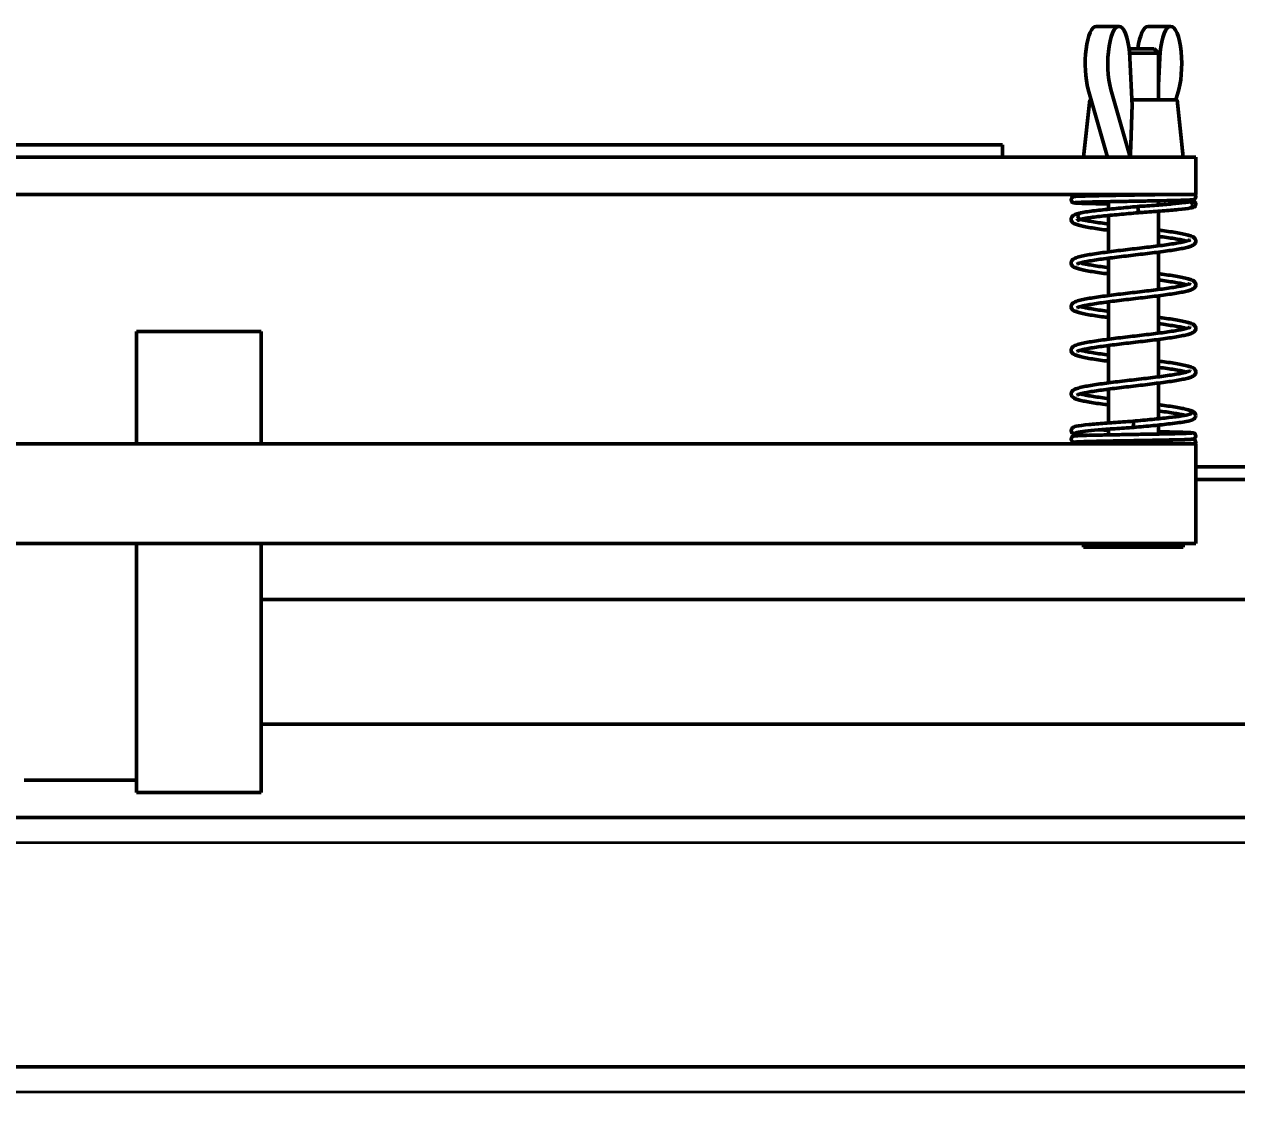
# Model space of a CAD drawing. Header units: millimetres. Extents: x -1328 to 2520, y -765 to 1782.
# Drawn here: x 1533.7 to 1631, y 1103.5 to 1191.6 of the extents above; entities that cross this region are included whole.
import ezdxf

# ---------------------------------------------------------------- set-up
doc = ezdxf.new("R2010")
doc.units = ezdxf.units.MM
doc.header["$LTSCALE"] = 6
for name, color, linetype, lineweight in [('Dimension (ISO)', 7, 'Continuous', 25), ('Reference (ISO)', 7, 'Continuous', 35), ('Visible (ISO)', 7, 'Continuous', 50)]:
    doc.layers.add(name, color=color, linetype=linetype, lineweight=lineweight)
doc.styles.add('Note Text (ISO)', font='tahoma.ttf')
doc.dimstyles.new('Default (ISO)', dxfattribs={"dimscale": 6, "dimtxt": 3.5, "dimasz": 2.5, "dimexe": 3.175, "dimexo": 0, "dimgap": 0.762, "dimtad": 1, "dimrnd": 1e-08, "dimzin": 0, "dimtxsty": 'Note Text (ISO)', "dimcen": 0.09, "dimdle": 10, "dimclrd": 256, "dimclre": 256, "dimclrt": 256, "dimazin": 0, "dimtfac": 1.001486, "dimtmove": 0, "dimatfit": 3, "dimfxl": 1, "dimtolj": 1, "dimtzin": 0, "dimlwd": -1, "dimlwe": -1, "dimarcsym": 0})

# ---------------------------------------------------------------- blocks, each defined once
blk = doc.blocks.new('*D17')
at = {"layer": 'Defpoints', "color": 0, "transparency": 16777216}
for p in [(1118.475, 1126.341), (1762.155, 1107.941), (1762.155, 994.341)]:
    blk.add_point(p, dxfattribs=at)
at = {"layer": 'Dimension (ISO)', "transparency": 16777216}
for p, q in [((1118.475, 1126.341), (1118.475, 975.291)), ((1762.155, 1107.941), (1762.155, 975.291)), ((1133.475, 994.341), (1747.155, 994.341))]:
    blk.add_line(p, q, dxfattribs=at)
for points in [[(1133.475, 996.841), (1133.475, 991.841), (1118.475, 994.341)], [(1747.155, 996.841), (1747.155, 991.841), (1762.155, 994.341)]]:
    blk.add_solid(points, dxfattribs=at)
at = {"layer": 'Dimension (ISO)', "transparency": 16777216, "insert": (1377.16, 1026.118), "char_height": 21, "attachment_point": 1, "style": 'Note Text (ISO)'}
blk.add_mtext('\\A1;\\fTahoma|b0|i0;\\H21.0000;aprox 644', dxfattribs=at)
blk = doc.blocks.new('*D18')
at = {"layer": 'Defpoints', "color": 0, "transparency": 16777216}
for p in [(1122.155, 1107.941), (1762.155, 1107.941), (1762.155, 1057.941)]:
    blk.add_point(p, dxfattribs=at)
at = {"layer": 'Dimension (ISO)', "transparency": 16777216}
for p, q in [((1122.155, 1107.941), (1122.155, 1038.891)), ((1762.155, 1107.941), (1762.155, 1038.891)), ((1137.155, 1057.941), (1747.155, 1057.941))]:
    blk.add_line(p, q, dxfattribs=at)
for points in [[(1137.155, 1060.441), (1137.155, 1055.441), (1122.155, 1057.941)], [(1747.155, 1060.441), (1747.155, 1055.441), (1762.155, 1057.941)]]:
    blk.add_solid(points, dxfattribs=at)
at = {"layer": 'Dimension (ISO)', "transparency": 16777216, "insert": (1419.688, 1084.373), "char_height": 21, "attachment_point": 1, "style": 'Note Text (ISO)'}
blk.add_mtext('\\A1;640', dxfattribs=at)

msp = doc.modelspace()

# ---------------------------------------------------------------- linework, layer by layer
at = {"layer": 'Reference (ISO)'}
for p, q in [((1467.155, 1125.941), (1762.155, 1125.941)), ((1467.155, 1105.941), (1762.155, 1105.941))]:
    msp.add_line(p, q, dxfattribs=at)
at = {"layer": 'Visible (ISO)'}
for p, q in [((1619.746, 1191.441), (1621.561, 1191.441)), ((1625.714, 1191.441), (1623.899, 1191.441)), ((1622.376, 1189.641), (1624.38, 1189.641)), ((1624.73, 1189.291), (1622.414, 1189.291)), ((1622.439, 1188.913), (1622.622, 1185.058)), ((1624.38, 1189.641), (1624.73, 1189.291)), ((1624.73, 1185.541), (1624.73, 1189.291)), ((1624.835, 1188.913), (1624.73, 1186.694)), ((1619.102, 1186.372), (1620.636, 1180.941)), ((1622.451, 1180.941), (1620.916, 1186.372)), ((1626.123, 1185.541), (1626.358, 1186.372)), ((1619.23, 1185.541), (1618.73, 1180.941)), ((1619.336, 1185.541), (1619.23, 1185.541)), ((1626.23, 1185.541), (1622.599, 1185.541)), ((1626.23, 1185.541), (1626.73, 1180.941)), ((1467.155, 1181.941), (1612.23, 1181.941)), ((1612.23, 1180.941), (1612.23, 1181.941)), ((1467.155, 1180.941), (1627.73, 1180.941)), ((1627.73, 1177.941), (1627.73, 1180.941)), ((1467.155, 1177.941), (1627.73, 1177.941)), ((1620.73, 1177.869), (1620.73, 1177.941)), ((1620.73, 1176.765), (1620.73, 1177.371)), ((1624.73, 1177.939), (1624.73, 1177.941)), ((1624.73, 1177.102), (1624.73, 1177.441)), ((1620.73, 1173.342), (1620.73, 1176.263)), ((1624.73, 1173.827), (1624.73, 1176.601)), ((1624.73, 1170.323), (1624.73, 1173.322)), ((1620.73, 1169.838), (1620.73, 1172.838)), ((1624.73, 1166.819), (1624.73, 1169.819)), ((1620.73, 1166.334), (1620.73, 1169.334)), ((1542.73, 1166.941), (1542.73, 1157.941)), ((1552.73, 1166.941), (1542.73, 1166.941)), ((1552.73, 1157.941), (1552.73, 1166.941)), ((1620.73, 1162.831), (1620.73, 1165.83)), ((1624.73, 1163.315), (1624.73, 1166.315)), ((1624.73, 1159.947), (1624.73, 1162.811)), ((1620.73, 1159.617), (1620.73, 1162.327)), ((1622.73, 1159.505), (1622.701, 1159.753)), ((1620.73, 1158.655), (1620.73, 1159.116)), ((1622.759, 1159.257), (1622.73, 1159.505)), ((1624.73, 1158.725), (1624.73, 1159.444)), ((1467.155, 1157.941), (1627.73, 1157.941)), ((1620.73, 1158.151), (1620.73, 1158.157)), ((1624.73, 1158.221), (1624.73, 1158.227)), ((1627.73, 1149.941), (1627.73, 1157.941)), ((1706.962, 1156.08), (1627.73, 1156.08)), ((1627.73, 1155.08), (1706.962, 1155.08)), ((1467.155, 1149.941), (1627.73, 1149.941)), ((1542.73, 1140.441), (1542.73, 1149.941)), ((1552.73, 1149.941), (1552.73, 1140.441)), ((1618.73, 1149.641), (1618.73, 1149.941)), ((1626.73, 1149.641), (1626.73, 1149.941)), ((1626.73, 1149.641), (1618.73, 1149.641)), ((1726.962, 1145.441), (1552.73, 1145.441)), ((1542.73, 1140.441), (1542.73, 1129.941)), ((1552.73, 1129.941), (1552.73, 1140.441)), ((1726.962, 1135.441), (1552.73, 1135.441)), ((1542.73, 1130.941), (1533.73, 1130.941)), ((1552.73, 1129.941), (1542.73, 1129.941)), ((1467.155, 1127.941), (1762.155, 1127.941)), ((1467.155, 1107.941), (1762.155, 1107.941))]:
    msp.add_line(p, q, dxfattribs=at)
for centre, major_axis, ratio, start_param, end_param in [((1619.746, 1188.441), (0, 3), 0.296638, 0, 2.331809), ((1621.561, 1188.441), (0, 3), 0.296638, 4.870421, 8.614994), ((1623.899, 1188.441), (0, 3), 0.296638, 0, 1.159279), ((1625.714, 1188.441), (0, 3), 0.296638, 3.951376, 7.69595), ((1620.587, 1177.944), (0.033, 0.248), 0.44813, 1.643462, 1.958282), ((1620.587, 1177.441), (-0.033, -0.248), 0.44813, 0.050291, 0.050349), ((1620.587, 1177.944), (-0.033, -0.248), 0.44813, 1.318296, 1.615897), ((1625.826, 1177.347), (-0.038, -0.247), 0.647372, 4.81227, 5.559957), ((1625.826, 1177.347), (-0.038, -0.247), 0.647372, 4.339407, 4.81227), ((1627.243, 1177.113), (-0.088, 0.234), 0.943607, 4.371201, 6.141776), ((1618.491, 1176.221), (-0.063, 0.242), 0.886332, 6.236728, 7.627333), ((1618.491, 1176.221), (0.063, -0.242), 0.886332, 4.485741, 6.235847), ((1623.088, 1176.737), (-0.029, 0.248), 0.074834, 4.703579, 6.281317), ((1623.088, 1176.737), (0.029, -0.248), 0.074834, 6.281318, 7.845172), ((1627.243, 1177.113), (0.088, -0.234), 0.943607, 6.144804, 7.512794), ((1627.48, 1160.193), (0.25, 0), 0.993179, 0, 2.565829), ((1617.98, 1159.004), (-0.25, 0), 0.993179, 0, 2.381896)]:
    msp.add_ellipse(centre, major_axis=major_axis, ratio=ratio, start_param=start_param, end_param=end_param, dxfattribs=at)
msp.add_rational_spline([(1622.622, 1185.058), (1622.557, 1183.13), (1622.484, 1180.941)], [1.0004735734, 1.00211729304, 1], degree=2, dxfattribs=at)
for points, knots in [([(1620.56, 1177.193), (1620.102, 1177.201), (1619.677, 1177.21), (1618.965, 1177.227), (1618.667, 1177.236), (1618.221, 1177.253), (1618.078, 1177.26), (1617.974, 1177.274), (1617.961, 1177.276), (1617.936, 1177.281), (1617.924, 1177.283), (1617.896, 1177.293), (1617.885, 1177.297), (1617.861, 1177.309), (1617.85, 1177.315), (1617.823, 1177.333), (1617.807, 1177.348), (1617.777, 1177.382), (1617.764, 1177.402), (1617.742, 1177.447), (1617.735, 1177.473), (1617.728, 1177.526), (1617.73, 1177.554), (1617.741, 1177.608), (1617.751, 1177.634), (1617.779, 1177.68), (1617.796, 1177.7), (1617.829, 1177.73), (1617.846, 1177.741), (1617.874, 1177.756), (1617.885, 1177.761), (1617.907, 1177.77), (1617.917, 1177.772), (1617.942, 1177.779), (1617.953, 1177.781), (1618.001, 1177.789), (1618.036, 1177.792), (1618.229, 1177.806), (1618.481, 1177.816), (1619.125, 1177.835), (1619.501, 1177.844), (1620.334, 1177.862), (1620.797, 1177.87), (1621.761, 1177.888), (1622.274, 1177.896), (1623.284, 1177.913), (1623.794, 1177.922), (1624.468, 1177.934), (1624.661, 1177.937), (1624.847, 1177.941)], [0, 0, 0, 0, 0.15433, 0.15433, 0.306046, 0.306046, 0.458799, 0.458799, 0.480772, 0.480772, 0.497279, 0.497279, 0.505881, 0.505881, 0.511725, 0.511725, 0.519523, 0.519523, 0.527219, 0.527219, 0.535562, 0.535562, 0.544241, 0.544241, 0.552934, 0.552934, 0.56155, 0.56155, 0.569493, 0.569493, 0.577179, 0.577179, 0.586844, 0.586844, 0.606567, 0.606567, 0.665661, 0.665661, 0.845796, 0.845796, 1.002937, 1.002937, 1.154934, 1.154934, 1.306575, 1.306575, 1.458032, 1.458032, 1.520427, 1.520427, 1.520427, 1.520427]), ([(1627.672, 1177.941), (1627.688, 1177.922), (1627.702, 1177.899), (1627.721, 1177.851), (1627.727, 1177.824), (1627.731, 1177.77), (1627.728, 1177.742), (1627.714, 1177.689), (1627.702, 1177.664), (1627.673, 1177.62), (1627.655, 1177.602), (1627.622, 1177.575), (1627.607, 1177.565), (1627.581, 1177.551), (1627.57, 1177.547), (1627.549, 1177.539), (1627.539, 1177.537), (1627.513, 1177.53), (1627.5, 1177.528), (1627.447, 1177.52), (1627.405, 1177.516), (1627.259, 1177.507), (1627.14, 1177.501), (1626.748, 1177.486), (1626.422, 1177.477), (1625.669, 1177.459), (1625.241, 1177.451), (1624.325, 1177.434), (1623.827, 1177.425), (1622.825, 1177.408), (1622.307, 1177.399), (1621.317, 1177.382), (1620.832, 1177.374), (1619.954, 1177.357), (1619.551, 1177.348), (1618.876, 1177.331), (1618.596, 1177.322), (1618.296, 1177.31), (1618.215, 1177.306), (1618.108, 1177.299), (1618.072, 1177.295), (1618.049, 1177.293), (1618.045, 1177.292), (1618.045, 1177.292)], [0, 0, 0, 0, 0.008425, 0.008425, 0.016801, 0.016801, 0.025493, 0.025493, 0.034185, 0.034185, 0.042751, 0.042751, 0.05051, 0.05051, 0.057905, 0.057905, 0.068325, 0.068325, 0.0905, 0.0905, 0.15698, 0.15698, 0.257133, 0.257133, 0.418164, 0.418164, 0.570717, 0.570717, 0.722485, 0.722485, 0.874007, 0.874007, 1.025388, 1.025388, 1.176618, 1.176618, 1.32754, 1.32754, 1.401589, 1.401589, 1.459698, 1.459698, 1.479318, 1.479318, 1.479318, 1.479318]), ([(1623.059, 1176.985), (1623.571, 1177.02), (1624.085, 1177.055), (1625.023, 1177.123), (1625.46, 1177.157), (1626.215, 1177.225), (1626.541, 1177.259), (1626.957, 1177.314), (1627.092, 1177.336), (1627.187, 1177.356)], [0, 0, 0, 0, 0.154617, 0.154617, 0.3061472, 0.3061472, 0.456894, 0.456894, 0.5567375, 0.5567375, 0.5567375, 0.5567375]), ([(1627.148, 1177.502), (1627.263, 1177.489), (1627.356, 1177.476), (1627.465, 1177.454), (1627.497, 1177.446), (1627.558, 1177.424), (1627.588, 1177.414), (1627.641, 1177.371), (1627.654, 1177.36), (1627.679, 1177.33), (1627.692, 1177.312), (1627.717, 1177.261), (1627.727, 1177.226), (1627.731, 1177.157), (1627.726, 1177.123), (1627.706, 1177.062), (1627.69, 1177.035), (1627.656, 1176.993), (1627.638, 1176.977), (1627.602, 1176.95), (1627.585, 1176.941), (1627.542, 1176.92), (1627.52, 1176.913), (1627.437, 1176.89), (1627.374, 1176.879), (1627.291, 1176.867)], [0.2214052, 0.2214052, 0.2214052, 0.2214052, 0.3095684, 0.3095684, 0.3526625, 0.3526625, 0.3851311, 0.3851311, 0.3944366, 0.3944366, 0.4042261, 0.4042261, 0.4178715, 0.4178715, 0.4304957, 0.4304957, 0.443168, 0.443168, 0.4562148, 0.4562148, 0.4722526, 0.4722526, 0.5014347, 0.5014347, 0.5785705, 0.5785705, 0.5785705, 0.5785705]), ([(1627.204, 1177.359), (1627.27, 1177.368), (1627.321, 1177.377), (1627.357, 1177.385), (1627.363, 1177.387), (1627.363, 1177.387)], [0, 0, 0, 0, 0.06724242, 0.06724242, 0.09310634, 0.09310634, 0.09310634, 0.09310634]), ([(1620.73, 1175.074), (1620.602, 1175.091), (1620.477, 1175.107), (1620.131, 1175.154), (1619.916, 1175.184), (1619.51, 1175.246), (1619.32, 1175.276), (1618.967, 1175.338), (1618.805, 1175.37), (1618.511, 1175.435), (1618.38, 1175.468), (1618.141, 1175.541), (1618.039, 1175.579), (1617.897, 1175.663), (1617.846, 1175.698), (1617.774, 1175.793), (1617.75, 1175.837), (1617.722, 1175.956), (1617.732, 1176.034), (1617.788, 1176.157), (1617.829, 1176.2), (1617.923, 1176.277), (1617.979, 1176.307), (1618.147, 1176.383), (1618.274, 1176.423), (1618.428, 1176.463)], [27.130733, 27.130733, 27.130733, 27.130733, 27.218866, 27.218866, 27.381413, 27.381413, 27.545061, 27.545061, 27.710939, 27.710939, 27.882333, 27.882333, 28.072794, 28.072794, 28.185218, 28.185218, 28.247277, 28.247277, 28.326982, 28.326982, 28.417348, 28.417348, 28.537787, 28.537787, 28.742452, 28.742452, 28.742452, 28.742452]), ([(1618.438, 1176.465), (1618.703, 1176.52), (1619.058, 1176.573), (1619.868, 1176.675), (1620.324, 1176.724), (1621.279, 1176.82), (1621.789, 1176.868), (1622.552, 1176.939), (1622.806, 1176.962), (1623.059, 1176.985)], [0, 0, 0, 0, 0.1713291, 0.1713291, 0.3308499, 0.3308499, 0.4852635, 0.4852635, 0.5614455, 0.5614455, 0.5614455, 0.5614455]), ([(1623.117, 1176.489), (1622.602, 1176.441), (1622.074, 1176.393), (1621.084, 1176.299), (1620.609, 1176.252), (1619.762, 1176.159), (1619.379, 1176.112), (1618.863, 1176.036), (1618.686, 1176.006), (1618.544, 1175.977)], [0, 0, 0, 0, 0.1555268, 0.1555268, 0.3078696, 0.3078696, 0.4594052, 0.4594052, 0.5579748, 0.5579748, 0.5579748, 0.5579748]), ([(1627.299, 1176.869), (1627.081, 1176.822), (1626.747, 1176.778), (1625.957, 1176.698), (1625.522, 1176.662), (1624.601, 1176.591), (1624.107, 1176.556), (1623.443, 1176.511), (1623.28, 1176.5), (1623.117, 1176.489)], [0, 0, 0, 0, 0.1944672, 0.1944672, 0.3571737, 0.3571737, 0.5108808, 0.5108808, 0.5601082, 0.5601082, 0.5601082, 0.5601082]), ([(1618.187, 1175.847), (1618.187, 1175.846), (1618.206, 1175.86), (1618.27, 1175.89), (1618.313, 1175.907), (1618.418, 1175.942), (1618.479, 1175.96), (1618.549, 1175.978)], [28.4150393, 28.4150393, 28.4150393, 28.4150393, 28.5300865, 28.5300865, 28.6362692, 28.6362692, 28.7399458, 28.7399458, 28.7399458, 28.7399458]), ([(1620.73, 1175.579), (1620.686, 1175.584), (1620.643, 1175.59), (1620.376, 1175.625), (1620.161, 1175.655), (1619.756, 1175.714), (1619.567, 1175.743), (1619.219, 1175.801), (1619.061, 1175.83), (1618.78, 1175.886), (1618.658, 1175.914), (1618.529, 1175.947), (1618.506, 1175.954), (1618.483, 1175.96)], [27.1456303, 27.1456303, 27.1456303, 27.1456303, 27.1761766, 27.1761766, 27.3360329, 27.3360329, 27.4949909, 27.4949909, 27.6522975, 27.6522975, 27.8061917, 27.8061917, 27.842655, 27.842655, 27.842655, 27.842655]), ([(1620.73, 1171.571), (1620.602, 1171.587), (1620.478, 1171.603), (1620.131, 1171.65), (1619.916, 1171.681), (1619.51, 1171.742), (1619.32, 1171.772), (1618.967, 1171.835), (1618.805, 1171.866), (1618.511, 1171.931), (1618.38, 1171.964), (1618.141, 1172.037), (1618.039, 1172.076), (1617.897, 1172.159), (1617.846, 1172.194), (1617.774, 1172.289), (1617.75, 1172.333), (1617.722, 1172.452), (1617.732, 1172.53), (1617.788, 1172.653), (1617.829, 1172.696), (1617.923, 1172.773), (1617.979, 1172.803), (1618.103, 1172.859), (1618.172, 1172.884), (1618.374, 1172.948), (1618.522, 1172.985), (1618.844, 1173.054), (1619.014, 1173.087), (1619.38, 1173.15), (1619.576, 1173.181), (1619.991, 1173.243), (1620.21, 1173.273), (1620.666, 1173.334), (1620.903, 1173.364), (1621.389, 1173.425), (1621.638, 1173.455), (1622.143, 1173.515), (1622.399, 1173.545), (1622.91, 1173.605), (1623.165, 1173.635), (1623.668, 1173.695), (1623.917, 1173.725), (1624.399, 1173.784), (1624.634, 1173.814), (1625.084, 1173.873), (1625.299, 1173.903), (1625.703, 1173.962), (1625.893, 1173.991), (1626.241, 1174.049), (1626.399, 1174.078), (1626.679, 1174.134), (1626.802, 1174.162), (1627.004, 1174.215), (1627.086, 1174.24), (1627.202, 1174.283), (1627.241, 1174.302), (1627.268, 1174.318), (1627.272, 1174.322), (1627.272, 1174.322)], [20.847548, 20.847548, 20.847548, 20.847548, 20.935632, 20.935632, 21.098179, 21.098179, 21.261826, 21.261826, 21.427703, 21.427703, 21.599094, 21.599094, 21.789544, 21.789544, 21.902013, 21.902013, 21.964084, 21.964084, 22.043791, 22.043791, 22.134155, 22.134155, 22.254581, 22.254581, 22.374277, 22.374277, 22.566699, 22.566699, 22.737467, 22.737467, 22.903022, 22.903022, 23.066503, 23.066503, 23.228954, 23.228954, 23.390806, 23.390806, 23.552252, 23.552252, 23.713369, 23.713369, 23.874164, 23.874164, 24.034571, 24.034571, 24.194428, 24.194428, 24.353386, 24.353386, 24.510693, 24.510693, 24.664587, 24.664587, 24.810589, 24.810589, 24.937389, 24.937389, 24.992036, 24.992036, 24.992036, 24.992036]), ([(1618.187, 1172.343), (1618.187, 1172.343), (1618.206, 1172.357), (1618.272, 1172.387), (1618.317, 1172.405), (1618.44, 1172.445), (1618.524, 1172.469), (1618.73, 1172.519), (1618.854, 1172.546), (1619.138, 1172.601), (1619.298, 1172.629), (1619.651, 1172.687), (1619.842, 1172.716), (1620.251, 1172.774), (1620.468, 1172.804), (1620.921, 1172.863), (1621.157, 1172.892), (1621.642, 1172.952), (1621.891, 1172.982), (1622.395, 1173.041), (1622.651, 1173.071), (1623.16, 1173.131), (1623.415, 1173.161), (1623.917, 1173.221), (1624.164, 1173.251), (1624.646, 1173.311), (1624.88, 1173.342), (1625.329, 1173.402), (1625.544, 1173.433), (1625.949, 1173.494), (1626.14, 1173.524), (1626.493, 1173.587), (1626.655, 1173.618), (1626.949, 1173.683), (1627.08, 1173.716), (1627.318, 1173.789), (1627.421, 1173.828), (1627.563, 1173.911), (1627.614, 1173.946), (1627.686, 1174.041), (1627.71, 1174.085), (1627.737, 1174.204), (1627.727, 1174.282), (1627.672, 1174.405), (1627.63, 1174.448), (1627.537, 1174.525), (1627.481, 1174.555), (1627.357, 1174.611), (1627.288, 1174.636), (1627.086, 1174.699), (1626.938, 1174.737), (1626.616, 1174.806), (1626.446, 1174.838), (1626.079, 1174.902), (1625.884, 1174.933), (1625.469, 1174.995), (1625.25, 1175.025), (1624.926, 1175.068), (1624.828, 1175.081), (1624.73, 1175.094)], [22.131854, 22.131854, 22.131854, 22.131854, 22.246901, 22.246901, 22.357132, 22.357132, 22.4917, 22.4917, 22.640018, 22.640018, 22.794705, 22.794705, 22.952342, 22.952342, 23.111461, 23.111461, 23.271409, 23.271409, 23.431875, 23.431875, 23.592715, 23.592715, 23.753874, 23.753874, 23.915366, 23.915366, 24.077279, 24.077279, 24.239826, 24.239826, 24.403474, 24.403474, 24.569352, 24.569352, 24.740746, 24.740746, 24.931208, 24.931208, 25.043628, 25.043628, 25.105685, 25.105685, 25.18539, 25.18539, 25.275757, 25.275757, 25.396197, 25.396197, 25.515888, 25.515888, 25.708306, 25.708306, 25.879073, 25.879073, 26.044628, 26.044628, 26.208108, 26.208108, 26.276342, 26.276342, 26.276342, 26.276342]), ([(1626.977, 1174.208), (1626.934, 1174.22), (1626.888, 1174.232), (1626.73, 1174.271), (1626.606, 1174.298), (1626.322, 1174.353), (1626.161, 1174.381), (1625.809, 1174.438), (1625.617, 1174.468), (1625.209, 1174.526), (1624.992, 1174.555), (1624.754, 1174.587), (1624.742, 1174.588), (1624.73, 1174.59)], [25.5644276, 25.5644276, 25.5644276, 25.5644276, 25.6332877, 25.6332877, 25.7816053, 25.7816053, 25.9362924, 25.9362924, 26.0939288, 26.0939288, 26.2530486, 26.2530486, 26.261445, 26.261445, 26.261445, 26.261445]), ([(1620.73, 1172.075), (1620.686, 1172.08), (1620.643, 1172.086), (1620.376, 1172.121), (1620.161, 1172.151), (1619.756, 1172.21), (1619.567, 1172.239), (1619.219, 1172.297), (1619.061, 1172.326), (1618.78, 1172.382), (1618.658, 1172.41), (1618.529, 1172.444), (1618.506, 1172.45), (1618.483, 1172.456)], [20.862445, 20.862445, 20.862445, 20.862445, 20.8929917, 20.8929917, 21.052848, 21.052848, 21.2118061, 21.2118061, 21.3691127, 21.3691127, 21.5230069, 21.5230069, 21.5594614, 21.5594614, 21.5594614, 21.5594614]), ([(1618.187, 1168.839), (1618.187, 1168.839), (1618.206, 1168.853), (1618.272, 1168.883), (1618.317, 1168.901), (1618.44, 1168.941), (1618.524, 1168.965), (1618.73, 1169.015), (1618.854, 1169.042), (1619.138, 1169.097), (1619.298, 1169.125), (1619.651, 1169.183), (1619.842, 1169.212), (1620.251, 1169.27), (1620.468, 1169.3), (1620.921, 1169.359), (1621.157, 1169.389), (1621.642, 1169.448), (1621.891, 1169.478), (1622.395, 1169.538), (1622.651, 1169.567), (1623.16, 1169.627), (1623.415, 1169.657), (1623.917, 1169.717), (1624.164, 1169.747), (1624.646, 1169.808), (1624.88, 1169.838), (1625.329, 1169.898), (1625.544, 1169.929), (1625.949, 1169.99), (1626.14, 1170.021), (1626.493, 1170.083), (1626.655, 1170.114), (1626.949, 1170.179), (1627.08, 1170.212), (1627.318, 1170.285), (1627.421, 1170.324), (1627.563, 1170.407), (1627.614, 1170.443), (1627.686, 1170.537), (1627.71, 1170.581), (1627.737, 1170.7), (1627.727, 1170.778), (1627.672, 1170.901), (1627.63, 1170.944), (1627.537, 1171.021), (1627.481, 1171.051), (1627.357, 1171.107), (1627.288, 1171.132), (1627.086, 1171.196), (1626.938, 1171.233), (1626.616, 1171.302), (1626.446, 1171.335), (1626.079, 1171.398), (1625.884, 1171.429), (1625.469, 1171.491), (1625.25, 1171.521), (1624.926, 1171.565), (1624.828, 1171.577), (1624.73, 1171.59)], [15.848669, 15.848669, 15.848669, 15.848669, 15.963717, 15.963717, 16.073948, 16.073948, 16.208516, 16.208516, 16.356834, 16.356834, 16.511522, 16.511522, 16.669158, 16.669158, 16.828278, 16.828278, 16.988226, 16.988226, 17.148692, 17.148692, 17.309531, 17.309531, 17.47069, 17.47069, 17.632182, 17.632182, 17.794096, 17.794096, 17.956643, 17.956643, 18.120291, 18.120291, 18.286169, 18.286169, 18.457563, 18.457563, 18.648025, 18.648025, 18.760444, 18.760444, 18.8225, 18.8225, 18.902205, 18.902205, 18.992572, 18.992572, 19.113013, 19.113013, 19.232703, 19.232703, 19.425121, 19.425121, 19.595888, 19.595888, 19.761443, 19.761443, 19.924923, 19.924923, 19.993156, 19.993156, 19.993156, 19.993156]), ([(1620.73, 1168.067), (1620.603, 1168.083), (1620.479, 1168.1), (1620.133, 1168.146), (1619.918, 1168.177), (1619.512, 1168.238), (1619.322, 1168.268), (1618.969, 1168.331), (1618.807, 1168.362), (1618.512, 1168.427), (1618.381, 1168.46), (1618.142, 1168.533), (1618.04, 1168.572), (1617.897, 1168.655), (1617.846, 1168.69), (1617.774, 1168.785), (1617.75, 1168.829), (1617.722, 1168.948), (1617.732, 1169.026), (1617.788, 1169.149), (1617.829, 1169.192), (1617.923, 1169.269), (1617.978, 1169.299), (1618.103, 1169.355), (1618.171, 1169.38), (1618.374, 1169.444), (1618.521, 1169.481), (1618.844, 1169.55), (1619.013, 1169.583), (1619.38, 1169.646), (1619.576, 1169.677), (1619.991, 1169.739), (1620.209, 1169.769), (1620.665, 1169.83), (1620.902, 1169.861), (1621.389, 1169.921), (1621.638, 1169.951), (1622.143, 1170.011), (1622.398, 1170.041), (1622.909, 1170.101), (1623.164, 1170.131), (1623.668, 1170.191), (1623.916, 1170.221), (1624.399, 1170.28), (1624.634, 1170.31), (1625.083, 1170.369), (1625.299, 1170.399), (1625.703, 1170.458), (1625.892, 1170.487), (1626.24, 1170.545), (1626.399, 1170.574), (1626.679, 1170.63), (1626.802, 1170.658), (1627.004, 1170.711), (1627.086, 1170.736), (1627.202, 1170.779), (1627.241, 1170.798), (1627.268, 1170.814), (1627.272, 1170.818), (1627.272, 1170.818)], [14.564363, 14.564363, 14.564363, 14.564363, 14.65195, 14.65195, 14.814494, 14.814494, 14.978137, 14.978137, 15.144004, 15.144004, 15.315368, 15.315368, 15.505703, 15.505703, 15.618615, 15.618615, 15.680827, 15.680827, 15.760553, 15.760553, 15.850885, 15.850885, 15.971178, 15.971178, 16.090924, 16.090924, 16.283385, 16.283385, 16.454159, 16.454159, 16.619716, 16.619716, 16.783198, 16.783198, 16.94565, 16.94565, 17.107502, 17.107502, 17.268948, 17.268948, 17.430066, 17.430066, 17.590861, 17.590861, 17.751268, 17.751268, 17.911125, 17.911125, 18.070084, 18.070084, 18.227393, 18.227393, 18.381291, 18.381291, 18.527301, 18.527301, 18.654122, 18.654122, 18.708851, 18.708851, 18.708851, 18.708851]), ([(1626.977, 1170.704), (1626.934, 1170.716), (1626.888, 1170.728), (1626.73, 1170.767), (1626.606, 1170.794), (1626.322, 1170.849), (1626.161, 1170.877), (1625.809, 1170.935), (1625.618, 1170.964), (1625.209, 1171.022), (1624.992, 1171.052), (1624.754, 1171.083), (1624.742, 1171.084), (1624.73, 1171.086)], [19.2812424, 19.2812424, 19.2812424, 19.2812424, 19.3500593, 19.3500593, 19.4983741, 19.4983741, 19.6530599, 19.6530599, 19.8106958, 19.8106958, 19.9698153, 19.9698153, 19.9782597, 19.9782597, 19.9782597, 19.9782597]), ([(1620.73, 1168.571), (1620.686, 1168.577), (1620.643, 1168.582), (1620.376, 1168.618), (1620.161, 1168.647), (1619.756, 1168.706), (1619.567, 1168.735), (1619.219, 1168.793), (1619.061, 1168.822), (1618.78, 1168.879), (1618.658, 1168.906), (1618.529, 1168.94), (1618.506, 1168.946), (1618.483, 1168.953)], [14.5792597, 14.5792597, 14.5792597, 14.5792597, 14.6098111, 14.6098111, 14.7696674, 14.7696674, 14.9286254, 14.9286254, 15.085932, 15.085932, 15.239826, 15.239826, 15.2762761, 15.2762761, 15.2762761, 15.2762761]), ([(1618.187, 1165.335), (1618.187, 1165.335), (1618.206, 1165.349), (1618.272, 1165.379), (1618.317, 1165.397), (1618.44, 1165.438), (1618.524, 1165.461), (1618.73, 1165.511), (1618.854, 1165.538), (1619.138, 1165.593), (1619.299, 1165.622), (1619.651, 1165.679), (1619.842, 1165.708), (1620.251, 1165.767), (1620.468, 1165.796), (1620.921, 1165.855), (1621.157, 1165.885), (1621.643, 1165.944), (1621.891, 1165.974), (1622.396, 1166.034), (1622.651, 1166.064), (1623.16, 1166.124), (1623.415, 1166.154), (1623.917, 1166.214), (1624.164, 1166.244), (1624.646, 1166.304), (1624.88, 1166.334), (1625.329, 1166.395), (1625.544, 1166.425), (1625.95, 1166.486), (1626.14, 1166.517), (1626.493, 1166.579), (1626.655, 1166.611), (1626.949, 1166.675), (1627.08, 1166.708), (1627.319, 1166.782), (1627.421, 1166.82), (1627.563, 1166.904), (1627.614, 1166.939), (1627.686, 1167.034), (1627.71, 1167.077), (1627.737, 1167.197), (1627.727, 1167.275), (1627.672, 1167.398), (1627.63, 1167.44), (1627.537, 1167.518), (1627.481, 1167.547), (1627.357, 1167.603), (1627.288, 1167.628), (1627.086, 1167.692), (1626.938, 1167.729), (1626.616, 1167.799), (1626.446, 1167.831), (1626.079, 1167.894), (1625.884, 1167.925), (1625.469, 1167.987), (1625.25, 1168.018), (1624.926, 1168.061), (1624.828, 1168.074), (1624.73, 1168.086)], [9.565483, 9.565483, 9.565483, 9.565483, 9.680544, 9.680544, 9.790778, 9.790778, 9.925349, 9.925349, 10.073668, 10.073668, 10.228356, 10.228356, 10.385993, 10.385993, 10.545113, 10.545113, 10.70506, 10.70506, 10.865527, 10.865527, 11.026366, 11.026366, 11.187525, 11.187525, 11.349017, 11.349017, 11.510931, 11.510931, 11.673478, 11.673478, 11.837126, 11.837126, 12.003004, 12.003004, 12.1744, 12.1744, 12.364867, 12.364867, 12.477267, 12.477267, 12.539317, 12.539317, 12.619022, 12.619022, 12.70939, 12.70939, 12.829836, 12.829836, 12.949525, 12.949525, 13.141941, 13.141941, 13.312708, 13.312708, 13.478262, 13.478262, 13.641743, 13.641743, 13.709971, 13.709971, 13.709971, 13.709971]), ([(1626.977, 1167.201), (1626.934, 1167.212), (1626.888, 1167.225), (1626.731, 1167.263), (1626.607, 1167.29), (1626.323, 1167.345), (1626.163, 1167.373), (1625.811, 1167.431), (1625.619, 1167.46), (1625.211, 1167.518), (1624.994, 1167.548), (1624.755, 1167.579), (1624.743, 1167.58), (1624.73, 1167.582)], [12.9980576, 12.9980576, 12.9980576, 12.9980576, 13.0664356, 13.0664356, 13.2147221, 13.2147221, 13.3693951, 13.3693951, 13.5270247, 13.5270247, 13.6861409, 13.6861409, 13.6950744, 13.6950744, 13.6950744, 13.6950744]), ([(1620.73, 1164.563), (1620.61, 1164.579), (1620.492, 1164.594), (1620.151, 1164.64), (1619.935, 1164.67), (1619.528, 1164.731), (1619.337, 1164.762), (1618.982, 1164.824), (1618.82, 1164.856), (1618.523, 1164.92), (1618.391, 1164.953), (1618.151, 1165.026), (1618.049, 1165.064), (1617.904, 1165.147), (1617.851, 1165.182), (1617.776, 1165.278), (1617.751, 1165.322), (1617.722, 1165.443), (1617.732, 1165.521), (1617.787, 1165.645), (1617.828, 1165.687), (1617.921, 1165.764), (1617.976, 1165.794), (1618.099, 1165.85), (1618.168, 1165.875), (1618.37, 1165.939), (1618.518, 1165.976), (1618.84, 1166.046), (1619.009, 1166.078), (1619.376, 1166.142), (1619.571, 1166.173), (1619.986, 1166.234), (1620.204, 1166.265), (1620.66, 1166.326), (1620.897, 1166.356), (1621.383, 1166.417), (1621.632, 1166.447), (1622.137, 1166.507), (1622.393, 1166.537), (1622.903, 1166.597), (1623.159, 1166.627), (1623.662, 1166.687), (1623.91, 1166.716), (1624.394, 1166.776), (1624.629, 1166.806), (1625.079, 1166.865), (1625.294, 1166.895), (1625.699, 1166.953), (1625.888, 1166.983), (1626.237, 1167.041), (1626.395, 1167.07), (1626.676, 1167.126), (1626.799, 1167.154), (1627.002, 1167.207), (1627.085, 1167.232), (1627.201, 1167.275), (1627.241, 1167.294), (1627.268, 1167.31), (1627.272, 1167.314), (1627.272, 1167.314)], [8.281178, 8.281178, 8.281178, 8.281178, 8.364305, 8.364305, 8.526827, 8.526827, 8.690429, 8.690429, 8.856208, 8.856208, 9.027329, 9.027329, 9.216664, 9.216664, 9.333143, 9.333143, 9.396904, 9.396904, 9.476826, 9.476826, 9.566839, 9.566839, 9.685785, 9.685785, 9.80603, 9.80603, 9.998888, 9.998888, 10.169728, 10.169728, 10.335307, 10.335307, 10.498799, 10.498799, 10.661257, 10.661257, 10.823113, 10.823113, 10.984561, 10.984561, 11.145682, 11.145682, 11.306479, 11.306479, 11.46689, 11.46689, 11.626752, 11.626752, 11.78572, 11.78572, 11.943045, 11.943045, 12.09698, 12.09698, 12.243079, 12.243079, 12.37011, 12.37011, 12.425665, 12.425665, 12.425665, 12.425665]), ([(1618.187, 1161.832), (1618.187, 1161.831), (1618.206, 1161.845), (1618.272, 1161.876), (1618.317, 1161.893), (1618.441, 1161.934), (1618.525, 1161.958), (1618.73, 1162.008), (1618.854, 1162.035), (1619.138, 1162.09), (1619.299, 1162.118), (1619.651, 1162.175), (1619.843, 1162.205), (1620.252, 1162.263), (1620.469, 1162.293), (1620.922, 1162.352), (1621.158, 1162.381), (1621.644, 1162.441), (1621.892, 1162.47), (1622.397, 1162.53), (1622.652, 1162.56), (1623.161, 1162.62), (1623.416, 1162.65), (1623.918, 1162.71), (1624.165, 1162.74), (1624.647, 1162.8), (1624.881, 1162.83), (1625.33, 1162.891), (1625.545, 1162.921), (1625.95, 1162.983), (1626.141, 1163.013), (1626.493, 1163.075), (1626.655, 1163.107), (1626.95, 1163.172), (1627.081, 1163.205), (1627.319, 1163.278), (1627.421, 1163.317), (1627.563, 1163.4), (1627.614, 1163.435), (1627.686, 1163.53), (1627.71, 1163.574), (1627.737, 1163.693), (1627.727, 1163.771), (1627.672, 1163.894), (1627.63, 1163.937), (1627.537, 1164.014), (1627.481, 1164.044), (1627.357, 1164.1), (1627.288, 1164.125), (1627.085, 1164.188), (1626.938, 1164.225), (1626.615, 1164.295), (1626.446, 1164.327), (1626.079, 1164.391), (1625.883, 1164.422), (1625.468, 1164.483), (1625.25, 1164.514), (1624.925, 1164.557), (1624.828, 1164.57), (1624.73, 1164.583)], [3.282298, 3.282298, 3.282298, 3.282298, 3.397483, 3.397483, 3.507755, 3.507755, 3.64235, 3.64235, 3.790682, 3.790682, 3.945375, 3.945375, 4.103014, 4.103014, 4.262136, 4.262136, 4.422084, 4.422084, 4.582551, 4.582551, 4.743391, 4.743391, 4.90455, 4.90455, 5.066043, 5.066043, 5.227957, 5.227957, 5.390505, 5.390505, 5.554155, 5.554155, 5.720038, 5.720038, 5.891445, 5.891445, 6.081961, 6.081961, 6.194169, 6.194169, 6.256162, 6.256162, 6.335858, 6.335858, 6.42624, 6.42624, 6.546741, 6.546741, 6.666409, 6.666409, 6.858809, 6.858809, 7.029574, 7.029574, 7.195127, 7.195127, 7.358607, 7.358607, 7.426786, 7.426786, 7.426786, 7.426786]), ([(1620.73, 1165.067), (1620.686, 1165.073), (1620.643, 1165.079), (1620.375, 1165.114), (1620.16, 1165.143), (1619.756, 1165.202), (1619.567, 1165.232), (1619.219, 1165.29), (1619.06, 1165.318), (1618.78, 1165.375), (1618.658, 1165.403), (1618.529, 1165.436), (1618.506, 1165.442), (1618.483, 1165.449)], [8.2960744, 8.2960744, 8.2960744, 8.2960744, 8.3266746, 8.3266746, 8.4865307, 8.4865307, 8.6454883, 8.6454883, 8.8027942, 8.8027942, 8.9566867, 8.9566867, 8.9930908, 8.9930908, 8.9930908, 8.9930908]), ([(1620.73, 1161.059), (1620.636, 1161.072), (1620.543, 1161.084), (1620.224, 1161.126), (1620.006, 1161.156), (1619.594, 1161.217), (1619.4, 1161.248), (1619.039, 1161.31), (1618.873, 1161.341), (1618.57, 1161.406), (1618.435, 1161.438), (1618.189, 1161.51), (1618.083, 1161.547), (1617.932, 1161.625), (1617.876, 1161.658), (1617.79, 1161.752), (1617.757, 1161.8), (1617.723, 1161.931), (1617.73, 1162.011), (1617.783, 1162.136), (1617.824, 1162.179), (1617.964, 1162.298), (1618.073, 1162.34), (1618.339, 1162.427), (1618.486, 1162.465), (1618.807, 1162.536), (1618.975, 1162.568), (1619.338, 1162.632), (1619.532, 1162.663), (1619.943, 1162.725), (1620.161, 1162.755), (1620.614, 1162.816), (1620.85, 1162.846), (1621.334, 1162.907), (1621.583, 1162.937), (1622.087, 1162.997), (1622.342, 1163.027), (1622.853, 1163.087), (1623.109, 1163.117), (1623.613, 1163.177), (1623.862, 1163.207), (1624.347, 1163.266), (1624.583, 1163.296), (1625.035, 1163.355), (1625.252, 1163.385), (1625.66, 1163.444), (1625.852, 1163.473), (1626.204, 1163.531), (1626.365, 1163.56), (1626.651, 1163.617), (1626.776, 1163.645), (1626.985, 1163.698), (1627.07, 1163.723), (1627.192, 1163.767), (1627.234, 1163.787), (1627.267, 1163.806), (1627.272, 1163.81), (1627.272, 1163.81)], [1.997992, 1.997992, 1.997992, 1.997992, 2.063075, 2.063075, 2.225511, 2.225511, 2.388957, 2.388957, 2.554399, 2.554399, 2.724614, 2.724614, 2.910342, 2.910342, 3.033768, 3.033768, 3.110565, 3.110565, 3.191392, 3.191392, 3.280135, 3.280135, 3.507303, 3.507303, 3.704085, 3.704085, 3.875527, 3.875527, 4.041314, 4.041314, 4.2049, 4.2049, 4.367409, 4.367409, 4.529297, 4.529297, 4.690769, 4.690769, 4.85191, 4.85191, 5.01273, 5.01273, 5.17317, 5.17317, 5.333075, 5.333075, 5.492119, 5.492119, 5.64959, 5.64959, 5.80384, 5.80384, 5.950695, 5.950695, 6.079529, 6.079529, 6.14248, 6.14248, 6.14248, 6.14248]), ([(1626.977, 1163.697), (1626.937, 1163.708), (1626.894, 1163.719), (1626.741, 1163.757), (1626.618, 1163.784), (1626.336, 1163.839), (1626.176, 1163.867), (1625.826, 1163.925), (1625.635, 1163.954), (1625.228, 1164.012), (1625.012, 1164.042), (1624.768, 1164.073), (1624.749, 1164.076), (1624.73, 1164.078)], [6.714876, 6.714876, 6.714876, 6.714876, 6.7793214, 6.7793214, 6.9273505, 6.9273505, 7.0819069, 7.0819069, 7.2394804, 7.2394804, 7.3985667, 7.3985667, 7.4118891, 7.4118891, 7.4118891, 7.4118891]), ([(1620.73, 1161.564), (1620.685, 1161.569), (1620.641, 1161.575), (1620.373, 1161.61), (1620.158, 1161.64), (1619.754, 1161.699), (1619.565, 1161.728), (1619.217, 1161.786), (1619.059, 1161.815), (1618.779, 1161.871), (1618.657, 1161.899), (1618.529, 1161.933), (1618.505, 1161.939), (1618.483, 1161.945)], [2.0128891, 2.0128891, 2.0128891, 2.0128891, 2.043999, 2.043999, 2.2038529, 2.2038529, 2.3628068, 2.3628068, 2.5201054, 2.5201054, 2.6739821, 2.6739821, 2.7099059, 2.7099059, 2.7099059, 2.7099059]), ([(1627.73, 1160.193), (1627.73, 1160.261), (1627.706, 1160.326), (1627.633, 1160.438), (1627.583, 1160.475), (1627.441, 1160.566), (1627.338, 1160.605), (1627.084, 1160.685), (1626.936, 1160.722), (1626.614, 1160.792), (1626.444, 1160.824), (1626.077, 1160.887), (1625.881, 1160.918), (1625.466, 1160.98), (1625.247, 1161.01), (1624.924, 1161.054), (1624.828, 1161.066), (1624.73, 1161.079)], [0, 0, 0, 0, 0.076276, 0.076276, 0.185424, 0.185424, 0.38395, 0.38395, 0.576184, 0.576184, 0.746921, 0.746921, 0.912464, 0.912464, 1.07594, 1.07594, 1.1436, 1.1436, 1.1436, 1.1436]), ([(1617.73, 1159.004), (1617.73, 1159.009), (1617.73, 1159.013), (1617.731, 1159.031), (1617.732, 1159.044), (1617.743, 1159.096), (1617.759, 1159.131), (1617.798, 1159.189), (1617.821, 1159.211), (1617.872, 1159.251), (1617.899, 1159.265), (1617.992, 1159.308), (1618.059, 1159.326), (1618.365, 1159.395), (1618.709, 1159.439), (1619.518, 1159.521), (1619.955, 1159.558), (1620.88, 1159.629), (1621.374, 1159.663), (1622.148, 1159.716), (1622.425, 1159.735), (1622.701, 1159.753)], [0, 0, 0, 0, 0.0020666, 0.0020666, 0.0082726, 0.0082726, 0.0270461, 0.0270461, 0.0479687, 0.0479687, 0.0782427, 0.0782427, 0.1552597, 0.1552597, 0.3564443, 0.3564443, 0.5194273, 0.5194273, 0.6730937, 0.6730937, 0.7559595, 0.7559595, 0.7559595, 0.7559595]), ([(1622.701, 1159.753), (1623.216, 1159.801), (1623.739, 1159.849), (1624.706, 1159.943), (1625.163, 1159.99), (1625.965, 1160.083), (1626.32, 1160.13), (1626.877, 1160.22), (1627.091, 1160.267), (1627.259, 1160.322), (1627.293, 1160.339), (1627.295, 1160.34), (1627.295, 1160.34), (1627.295, 1160.34)], [0, 0, 0, 0, 0.1553574, 0.1553574, 0.3075244, 0.3075244, 0.4587603, 0.4587603, 0.6074731, 0.6074731, 0.6727884, 0.6727884, 0.6754456, 0.6754456, 0.6754456, 0.6754456]), ([(1627.73, 1160.193), (1627.73, 1160.136), (1627.711, 1160.081), (1627.663, 1160.001), (1627.635, 1159.973), (1627.564, 1159.914), (1627.52, 1159.892), (1627.342, 1159.814), (1627.173, 1159.772), (1626.628, 1159.668), (1626.192, 1159.607), (1625.27, 1159.499), (1624.8, 1159.45), (1623.812, 1159.354), (1623.282, 1159.305), (1622.759, 1159.257)], [0, 0, 0, 0, 0.0308085, 0.0308085, 0.0603228, 0.0603228, 0.1096128, 0.1096128, 0.2483392, 0.2483392, 0.442888, 0.442888, 0.5999339, 0.5999339, 0.7575895, 0.7575895, 0.7575895, 0.7575895]), ([(1626.865, 1160.223), (1626.767, 1160.247), (1626.653, 1160.272), (1626.387, 1160.326), (1626.231, 1160.354), (1625.888, 1160.411), (1625.7, 1160.44), (1625.299, 1160.499), (1625.085, 1160.528), (1624.818, 1160.563), (1624.774, 1160.569), (1624.73, 1160.575)], [0.4876367, 0.4876367, 0.4876367, 0.4876367, 0.6272716, 0.6272716, 0.7813297, 0.7813297, 0.9386647, 0.9386647, 1.0976254, 1.0976254, 1.1287036, 1.1287036, 1.1287036, 1.1287036]), ([(1617.953, 1158.063), (1617.95, 1158.064), (1617.947, 1158.064), (1617.931, 1158.068), (1617.917, 1158.07), (1617.883, 1158.084), (1617.873, 1158.088), (1617.854, 1158.099), (1617.844, 1158.105), (1617.819, 1158.122), (1617.803, 1158.137), (1617.774, 1158.172), (1617.761, 1158.192), (1617.741, 1158.238), (1617.734, 1158.264), (1617.728, 1158.318), (1617.73, 1158.346), (1617.743, 1158.399), (1617.754, 1158.425), (1617.782, 1158.47), (1617.799, 1158.489), (1617.833, 1158.518), (1617.849, 1158.529), (1617.876, 1158.543), (1617.887, 1158.548), (1617.909, 1158.556), (1617.919, 1158.559), (1617.944, 1158.565), (1617.957, 1158.568), (1618.007, 1158.575), (1618.045, 1158.579), (1618.259, 1158.594), (1618.542, 1158.605), (1619.24, 1158.624), (1619.625, 1158.633), (1620.474, 1158.65), (1620.944, 1158.659), (1621.918, 1158.676), (1622.433, 1158.685), (1623.442, 1158.702), (1623.948, 1158.71), (1624.891, 1158.727), (1625.339, 1158.736), (1626.119, 1158.753), (1626.462, 1158.762), (1626.999, 1158.778), (1627.202, 1158.787), (1627.361, 1158.798), (1627.393, 1158.801), (1627.412, 1158.804), (1627.414, 1158.804), (1627.414, 1158.804)], [0.699372, 0.699372, 0.699372, 0.699372, 0.703617, 0.703617, 0.722726, 0.722726, 0.729223, 0.729223, 0.734026, 0.734026, 0.74173, 0.74173, 0.749413, 0.749413, 0.757808, 0.757808, 0.766491, 0.766491, 0.775184, 0.775184, 0.783781, 0.783781, 0.791648, 0.791648, 0.799318, 0.799318, 0.809314, 0.809314, 0.830245, 0.830245, 0.892974, 0.892974, 1.084644, 1.084644, 1.24028, 1.24028, 1.392231, 1.392231, 1.543845, 1.543845, 1.695289, 1.695289, 1.846597, 1.846597, 1.997701, 1.997701, 2.148241, 2.148241, 2.203711, 2.203711, 2.220224, 2.220224, 2.220224, 2.220224]), ([(1619.046, 1158.619), (1618.956, 1158.625), (1618.871, 1158.63), (1618.5, 1158.658), (1618.277, 1158.679), (1618.055, 1158.713), (1618.002, 1158.723), (1617.921, 1158.748), (1617.894, 1158.757), (1617.833, 1158.796), (1617.806, 1158.817), (1617.77, 1158.864), (1617.76, 1158.881), (1617.738, 1158.931), (1617.73, 1158.968), (1617.73, 1159.004)], [0.4161393, 0.4161393, 0.4161393, 0.4161393, 0.4582764, 0.4582764, 0.6117783, 0.6117783, 0.6804554, 0.6804554, 0.7150066, 0.7150066, 0.7339232, 0.7339232, 0.7422435, 0.7422435, 0.7561053, 0.7561053, 0.7561053, 0.7561053]), ([(1622.759, 1159.257), (1622.244, 1159.222), (1621.723, 1159.187), (1620.757, 1159.119), (1620.299, 1159.085), (1619.496, 1159.017), (1619.139, 1158.983), (1618.576, 1158.917), (1618.358, 1158.883), (1618.18, 1158.841), (1618.142, 1158.827), (1618.135, 1158.824), (1618.135, 1158.824), (1618.135, 1158.824)], [0, 0, 0, 0, 0.1547402, 0.1547402, 0.3064081, 0.3064081, 0.4574247, 0.4574247, 0.6065858, 0.6065858, 0.6720105, 0.6720105, 0.678144, 0.678144, 0.678144, 0.678144]), ([(1620.029, 1159.062), (1620.101, 1159.058), (1620.174, 1159.054), (1620.403, 1159.043), (1620.564, 1159.036), (1620.73, 1159.028)], [0.46304572, 0.46304572, 0.46304572, 0.46304572, 0.48927801, 0.48927801, 0.54383961, 0.54383961, 0.54383961, 0.54383961]), ([(1624.73, 1158.906), (1625.042, 1158.9), (1625.34, 1158.894), (1626.015, 1158.88), (1626.372, 1158.872), (1626.945, 1158.855), (1627.167, 1158.846), (1627.377, 1158.833), (1627.427, 1158.829), (1627.489, 1158.822), (1627.506, 1158.82), (1627.541, 1158.81), (1627.55, 1158.808), (1627.574, 1158.799), (1627.591, 1158.792), (1627.619, 1158.774), (1627.629, 1158.768), (1627.654, 1158.747), (1627.67, 1158.731), (1627.697, 1158.693), (1627.708, 1158.671), (1627.725, 1158.622), (1627.73, 1158.594), (1627.73, 1158.567)], [0.2026769, 0.2026769, 0.2026769, 0.2026769, 0.3054545, 0.3054545, 0.4571165, 0.4571165, 0.6092693, 0.6092693, 0.6782178, 0.6782178, 0.7121257, 0.7121257, 0.7210978, 0.7210978, 0.7316678, 0.7316678, 0.7363011, 0.7363011, 0.7439985, 0.7439985, 0.7517285, 0.7517285, 0.760435, 0.760435, 0.760435, 0.760435]), ([(1617.766, 1157.941), (1617.78, 1157.964), (1617.797, 1157.984), (1617.831, 1158.013), (1617.847, 1158.024), (1617.874, 1158.039), (1617.885, 1158.044), (1617.907, 1158.052), (1617.916, 1158.055), (1617.941, 1158.061), (1617.953, 1158.063), (1618, 1158.071), (1618.035, 1158.074), (1618.225, 1158.089), (1618.471, 1158.098), (1619.107, 1158.117), (1619.482, 1158.126), (1620.312, 1158.144), (1620.774, 1158.152), (1621.737, 1158.169), (1622.249, 1158.178), (1623.259, 1158.195), (1623.77, 1158.204), (1624.726, 1158.221), (1625.183, 1158.229), (1625.987, 1158.246), (1626.345, 1158.255), (1626.915, 1158.272), (1627.136, 1158.281), (1627.331, 1158.292), (1627.375, 1158.296), (1627.408, 1158.3), (1627.414, 1158.301), (1627.414, 1158.301)], [0, 0, 0, 0, 0.008708, 0.008708, 0.01661, 0.01661, 0.023917, 0.023917, 0.033635, 0.033635, 0.053163, 0.053163, 0.111671, 0.111671, 0.289953, 0.289953, 0.447347, 0.447347, 0.599353, 0.599353, 0.750998, 0.750998, 0.902458, 0.902458, 1.053783, 1.053783, 1.204921, 1.204921, 1.355574, 1.355574, 1.419775, 1.419775, 1.445675, 1.445675, 1.445675, 1.445675]), ([(1627.73, 1158.567), (1627.73, 1158.564), (1627.73, 1158.561), (1627.729, 1158.55), (1627.729, 1158.542), (1627.724, 1158.508), (1627.717, 1158.483), (1627.695, 1158.437), (1627.679, 1158.414), (1627.646, 1158.379), (1627.628, 1158.365), (1627.599, 1158.346), (1627.586, 1158.34), (1627.563, 1158.33), (1627.554, 1158.327), (1627.531, 1158.32), (1627.521, 1158.318), (1627.484, 1158.31), (1627.462, 1158.308), (1627.35, 1158.297), (1627.222, 1158.29), (1626.802, 1158.274), (1626.466, 1158.264), (1625.7, 1158.246), (1625.274, 1158.237), (1624.363, 1158.22), (1623.866, 1158.211), (1622.864, 1158.194), (1622.346, 1158.186), (1621.354, 1158.169), (1620.868, 1158.16), (1619.986, 1158.143), (1619.58, 1158.134), (1618.9, 1158.117), (1618.616, 1158.109), (1618.207, 1158.092), (1618.06, 1158.08), (1618.045, 1158.078), (1618.045, 1158.078), (1618.045, 1158.078)], [0, 0, 0, 0, 0.00088, 0.00088, 0.003521, 0.003521, 0.011521, 0.011521, 0.020221, 0.020221, 0.028465, 0.028465, 0.035778, 0.035778, 0.044175, 0.044175, 0.058892, 0.058892, 0.100538, 0.100538, 0.226279, 0.226279, 0.395589, 0.395589, 0.547986, 0.547986, 0.69977, 0.69977, 0.851296, 0.851296, 1.002681, 1.002681, 1.153915, 1.153915, 1.304851, 1.304851, 1.454799, 1.454799, 1.459851, 1.459851, 1.459851, 1.459851]), ([(1627.508, 1158.315), (1627.516, 1158.314), (1627.524, 1158.312), (1627.539, 1158.308), (1627.548, 1158.305), (1627.572, 1158.297), (1627.59, 1158.289), (1627.621, 1158.27), (1627.631, 1158.263), (1627.655, 1158.242), (1627.67, 1158.227), (1627.697, 1158.19), (1627.708, 1158.168), (1627.725, 1158.119), (1627.73, 1158.092), (1627.73, 1158.037), (1627.725, 1158.009), (1627.712, 1157.969), (1627.705, 1157.954), (1627.698, 1157.941)], [2.98479708, 2.98479708, 2.98479708, 2.98479708, 2.99480896, 2.99480896, 3.0039897, 3.0039897, 3.01546628, 3.01546628, 3.02019569, 3.02019569, 3.02757687, 3.02757687, 3.03536447, 3.03536447, 3.04391186, 3.04391186, 3.05260487, 3.05260487, 3.05759868, 3.05759868, 3.05759868, 3.05759868])]:
    msp.add_open_spline(points, degree=3, knots=knots, dxfattribs=at)
for points in [[(1620.73, 1177.189), (1620.672, 1177.19), (1620.616, 1177.192), (1620.56, 1177.193)], [(1624.924, 1177.117), (1624.86, 1177.118), (1624.795, 1177.119), (1624.73, 1177.12)]]:
    msp.add_open_spline(points, degree=3, dxfattribs=at)

# ---------------------------------------------------------------- dimensions: what is measured, and where the dimension line sits
at = {"layer": 'Dimension (ISO)'}
dim = msp.add_linear_dim(base=(1762.155, 994.341), p1=(1118.475, 1126.341), p2=(1762.155, 1107.941), text='\\fTahoma|b0|i0;\\H21.0000;aprox <>', dimstyle='Default (ISO)', override={"dimgap": 0.762, "dimdec": 0, "dimtol": 0, "dimlim": 0, "dimtp": 0, "dimtm": 0, "dimtdec": 2, "dimtofl": 0, "dimatfit": 1}, dxfattribs=at)
dim.commit()
dim.dimension.update_dxf_attribs({"geometry": '*D17', "text_midpoint": (1440.315, 994.341), "dimtype": 160})
dim = msp.add_linear_dim(base=(1762.155, 1057.941), p1=(1122.155, 1107.941), p2=(1762.155, 1107.941), angle=180, dimstyle='Default (ISO)', override={"dimgap": 0.762, "dimdec": 0, "dimtol": 0, "dimlim": 0, "dimtp": 0, "dimtm": 0, "dimtdec": 2, "dimtofl": 0, "dimatfit": 1}, dxfattribs=at)
dim.commit()
dim.dimension.update_dxf_attribs({"geometry": '*D18', "text_midpoint": (1442.155, 1057.941), "dimtype": 160})

doc.saveas('drawing.dxf')
